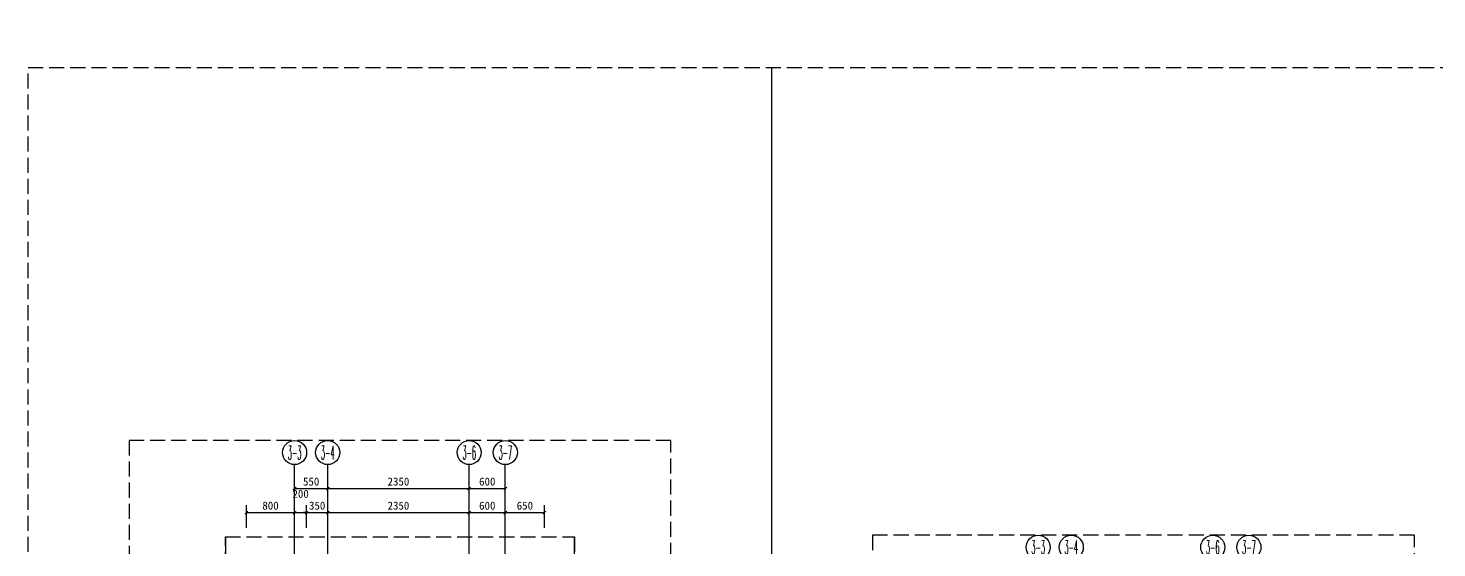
# Model space of a CAD drawing. Extents: x -10817 to 167545, y 26551 to 157048.
# Drawn here: x 63300 to 86696, y 57767 to 66404 of the extents above; entities that cross this region are included whole.
import ezdxf
from ezdxf.enums import TextEntityAlignment as Align
from ezdxf.xclip import XClip

# ---------------------------------------------------------------- set-up
doc = ezdxf.new("R2010")
doc.units = 0
doc.header["$LTSCALE"] = 1000
doc.header["$MEASUREMENT"] = 0
doc.header["$XCLIPFRAME"] = 0
doc.linetypes.add('DASH', pattern=[0.35, 0.25, -0.1])
doc.linetypes.add('DOTE', pattern=[2.42, 2, -0.2, 0.02, -0.2])
doc.layers.get('Defpoints').update_dxf_attribs({"color": 30, "linetype": 'DASH'})
for name, color, linetype in [('A-ANNO-AXIS-CIRC', 3, 'Continuous'), ('A-ANNO-AXIS-TEXT', 7, 'Continuous'), ('A-ANNO-DIMS', 3, 'Continuous'), ('A-ANNO-DOTE', 10, 'DOTE'), ('A-ANNO-SYMB', 3, 'Continuous'), ('AXIS_TEXT', 7, 'Continuous')]:
    doc.layers.add(name, color=color, linetype=linetype)
doc.styles.add('_TCH_AXIS', font='COMPLEX', dxfattribs={"bigfont": 'GBCBIG'})
doc.styles.add('_TCH_DIM_T3', font='')
doc.styles.add('COMPLEX', font='COMPLEX')
doc.styles.get('_TCH_DIM_T3').set_extended_font_data('SimSun')
doc.dimstyles.new('_TCH_ARCH&&50', dxfattribs={"dimtxt": 132.911392, "dimasz": 50, "dimexe": 125, "dimexo": 150, "dimgap": 50, "dimtad": 1, "dimdec": 0, "dimzin": 0, "dimdsep": 46, "dimtxsty": '_TCH_DIM_T3', "dimblk": 'ARCHTICK', "dimcen": 0.09, "dimclrt": 7, "dimazin": 2, "dimtfac": 1, "dimtdec": 0, "dimtix": 1, "dimtmove": 2, "dimatfit": 3, "dimfxl": 50, "dimtolj": 1, "dimtzin": 0, "dimarcsym": 0})

# ---------------------------------------------------------------- blocks, each defined once
blk = doc.blocks.new('4#楼-HZS')
at = {"layer": 'Defpoints'}
blk.add_lwpolyline([(233510.1, -33931.3), (342410.1, -33931.3), (342410.1, -91331.3), (233510.1, -91331.3)], close=True, dxfattribs=at)
blk = doc.blocks.new('3、4#楼 北侧门头剖面$0$A$C68743212')
blk.add_blockref('4#楼-HZS', (-260976, 76631, 0))
blk = doc.blocks.new('3、4#楼 北侧门头剖面')
ref = blk.add_blockref('3、4#楼 北侧门头剖面$0$A$C68743212', (4150, 3500, 0), dxfattribs=dict(xscale=-1))
XClip(ref).set_block_clipping_path([(4798.9792002077, -3500), (4798.9792002077, -399.9916608699), (4398.9875394247, 0.0083390431), (-149.727296805, 0.1031708434), (-149.727296805, -30), (0.272703195, -30), (0.272703195, -170), (-149.727296805, -170), (-149.727296805, -200), (450.272703195, -200), (450.8968260299, -800), (300.6421525169, -800), (300.6421525169, -3500), (-349.727296805, -3500), (-349.727296805, 400.1031708434), (5198.9792002077, 400.1031708434), (5198.9792002077, -3500)])
blk = doc.blocks.new('_ArchTick')
at = {"color": 0, "linetype": 'ByBlock', "const_width": 0.4}
blk.add_lwpolyline([(-0.5, -0.5), (0.5, 0.5)], dxfattribs=at)
blk = doc.blocks.new('*D1049')
at = {"layer": 'A-ANNO-DIMS', "color": 0, "lineweight": -2, "transparency": 16777216}
for p, q in [((67725, 58502), (67725, 58877)), ((67725, 58752), (68275, 58752)), ((68275, 58502), (68275, 58877))]:
    blk.add_line(p, q, dxfattribs=at)
at = {"layer": 'Defpoints', "color": 0, "transparency": 16777216}
for p in [(68275, 58752), (67725, 58352), (68275, 58352)]:
    blk.add_point(p, dxfattribs=at)
at = {"layer": 'A-ANNO-DIMS', "color": 0, "lineweight": -2, "transparency": 16777216, "xscale": 50, "yscale": 50, "zscale": 50, "rotation": 180}
blk.add_blockref('_ArchTick', (67725, 58752), dxfattribs=at)
at = {"layer": 'A-ANNO-DIMS', "color": 0, "lineweight": -2, "transparency": 16777216, "xscale": 50, "yscale": 50, "zscale": 50}
blk.add_blockref('_ArchTick', (68275, 58752), dxfattribs=at)
at = {"layer": 'A-ANNO-DIMS', "color": 7, "transparency": 16777216, "insert": (68000, 58868), "char_height": 132.9, "attachment_point": 5, "style": '_TCH_DIM_T3'}
blk.add_mtext('\\A1;550', dxfattribs=at)
blk = doc.blocks.new('*D1050')
at = {"layer": 'A-ANNO-DIMS', "color": 0, "lineweight": -2, "transparency": 16777216}
for p, q in [((68275, 58502), (68275, 58877)), ((68275, 58752), (70625, 58752)), ((70625, 58502), (70625, 58877))]:
    blk.add_line(p, q, dxfattribs=at)
at = {"layer": 'Defpoints', "color": 0, "transparency": 16777216}
for p in [(70625, 58752), (68275, 58352), (70625, 58352)]:
    blk.add_point(p, dxfattribs=at)
at = {"layer": 'A-ANNO-DIMS', "color": 0, "lineweight": -2, "transparency": 16777216, "xscale": 50, "yscale": 50, "zscale": 50, "rotation": 180}
blk.add_blockref('_ArchTick', (68275, 58752), dxfattribs=at)
at = {"layer": 'A-ANNO-DIMS', "color": 0, "lineweight": -2, "transparency": 16777216, "xscale": 50, "yscale": 50, "zscale": 50}
blk.add_blockref('_ArchTick', (70625, 58752), dxfattribs=at)
at = {"layer": 'A-ANNO-DIMS', "color": 7, "transparency": 16777216, "insert": (69450, 58868), "char_height": 132.9, "attachment_point": 5, "style": '_TCH_DIM_T3'}
blk.add_mtext('\\A1;2350', dxfattribs=at)
blk = doc.blocks.new('*D1051')
at = {"layer": 'A-ANNO-DIMS', "color": 0, "lineweight": -2, "transparency": 16777216}
for p, q in [((70625, 58502), (70625, 58877)), ((70625, 58752), (71225, 58752)), ((71225, 58502), (71225, 58877))]:
    blk.add_line(p, q, dxfattribs=at)
at = {"layer": 'Defpoints', "color": 0, "transparency": 16777216}
for p in [(71225, 58752), (70625, 58352), (71225, 58352)]:
    blk.add_point(p, dxfattribs=at)
at = {"layer": 'A-ANNO-DIMS', "color": 0, "lineweight": -2, "transparency": 16777216, "xscale": 50, "yscale": 50, "zscale": 50, "rotation": 180}
blk.add_blockref('_ArchTick', (70625, 58752), dxfattribs=at)
at = {"layer": 'A-ANNO-DIMS', "color": 0, "lineweight": -2, "transparency": 16777216, "xscale": 50, "yscale": 50, "zscale": 50}
blk.add_blockref('_ArchTick', (71225, 58752), dxfattribs=at)
at = {"layer": 'A-ANNO-DIMS', "color": 7, "transparency": 16777216, "insert": (70925, 58868), "char_height": 132.9, "attachment_point": 5, "style": '_TCH_DIM_T3'}
blk.add_mtext('\\A1;600', dxfattribs=at)
blk = doc.blocks.new('*D1052')
at = {"layer": 'A-ANNO-DIMS', "color": 0, "lineweight": -2, "transparency": 16777216}
for p, q in [((66925, 58102), (66925, 58477)), ((66925, 58352), (67725, 58352)), ((67725, 58102), (67725, 58477))]:
    blk.add_line(p, q, dxfattribs=at)
at = {"layer": 'Defpoints', "color": 0, "transparency": 16777216}
for p in [(67725, 58352), (66925, 57952), (67725, 57952)]:
    blk.add_point(p, dxfattribs=at)
at = {"layer": 'A-ANNO-DIMS', "color": 0, "lineweight": -2, "transparency": 16777216, "xscale": 50, "yscale": 50, "zscale": 50, "rotation": 180}
blk.add_blockref('_ArchTick', (66925, 58352), dxfattribs=at)
at = {"layer": 'A-ANNO-DIMS', "color": 0, "lineweight": -2, "transparency": 16777216, "xscale": 50, "yscale": 50, "zscale": 50}
blk.add_blockref('_ArchTick', (67725, 58352), dxfattribs=at)
at = {"layer": 'A-ANNO-DIMS', "color": 7, "transparency": 16777216, "insert": (67325, 58468), "char_height": 132.9, "attachment_point": 5, "style": '_TCH_DIM_T3'}
blk.add_mtext('\\A1;800', dxfattribs=at)
blk = doc.blocks.new('*D1053')
at = {"layer": 'A-ANNO-DIMS', "color": 0, "lineweight": -2, "transparency": 16777216}
for p, q in [((67725, 58102), (67725, 58477)), ((67725, 58352), (67925, 58352)), ((67925, 58102), (67925, 58477))]:
    blk.add_line(p, q, dxfattribs=at)
at = {"layer": 'Defpoints', "color": 0, "transparency": 16777216}
for p in [(67925, 58352), (67725, 57952), (67925, 57952)]:
    blk.add_point(p, dxfattribs=at)
at = {"layer": 'A-ANNO-DIMS', "color": 0, "lineweight": -2, "transparency": 16777216, "xscale": 50, "yscale": 50, "zscale": 50, "rotation": 180}
blk.add_blockref('_ArchTick', (67725, 58352), dxfattribs=at)
at = {"layer": 'A-ANNO-DIMS', "color": 0, "lineweight": -2, "transparency": 16777216, "xscale": 50, "yscale": 50, "zscale": 50}
blk.add_blockref('_ArchTick', (67925, 58352), dxfattribs=at)
at = {"layer": 'A-ANNO-DIMS', "color": 7, "transparency": 16777216, "insert": (67825, 58664), "char_height": 132.9, "attachment_point": 5, "style": '_TCH_DIM_T3'}
blk.add_mtext('\\A1;200', dxfattribs=at)
blk = doc.blocks.new('*D1054')
at = {"layer": 'A-ANNO-DIMS', "color": 0, "lineweight": -2, "transparency": 16777216}
for p, q in [((67925, 58352), (67875, 58352)), ((67925, 58102), (67925, 58477)), ((67925, 58352), (68275, 58352)), ((68275, 58102), (68275, 58477)), ((68275, 58352), (68325, 58352))]:
    blk.add_line(p, q, dxfattribs=at)
at = {"layer": 'Defpoints', "color": 0, "transparency": 16777216}
for p in [(68275, 58352), (67925, 57952), (68275, 57952)]:
    blk.add_point(p, dxfattribs=at)
at = {"layer": 'A-ANNO-DIMS', "color": 0, "lineweight": -2, "transparency": 16777216, "xscale": 50, "yscale": 50, "zscale": 50}
blk.add_blockref('_ArchTick', (67925, 58352), dxfattribs=at)
at = {"layer": 'A-ANNO-DIMS', "color": 0, "lineweight": -2, "transparency": 16777216, "xscale": 50, "yscale": 50, "zscale": 50, "rotation": 180}
blk.add_blockref('_ArchTick', (68275, 58352), dxfattribs=at)
at = {"layer": 'A-ANNO-DIMS', "color": 7, "transparency": 16777216, "insert": (68100, 58468), "char_height": 132.9, "attachment_point": 5, "style": '_TCH_DIM_T3'}
blk.add_mtext('\\A1;350', dxfattribs=at)
blk = doc.blocks.new('*D1055')
at = {"layer": 'A-ANNO-DIMS', "color": 0, "lineweight": -2, "transparency": 16777216}
for p, q in [((68275, 58102), (68275, 58477)), ((68275, 58352), (70625, 58352)), ((70625, 58102), (70625, 58477))]:
    blk.add_line(p, q, dxfattribs=at)
at = {"layer": 'Defpoints', "color": 0, "transparency": 16777216}
for p in [(70625, 58352), (68275, 57952), (70625, 57952)]:
    blk.add_point(p, dxfattribs=at)
at = {"layer": 'A-ANNO-DIMS', "color": 0, "lineweight": -2, "transparency": 16777216, "xscale": 50, "yscale": 50, "zscale": 50, "rotation": 180}
blk.add_blockref('_ArchTick', (68275, 58352), dxfattribs=at)
at = {"layer": 'A-ANNO-DIMS', "color": 0, "lineweight": -2, "transparency": 16777216, "xscale": 50, "yscale": 50, "zscale": 50}
blk.add_blockref('_ArchTick', (70625, 58352), dxfattribs=at)
at = {"layer": 'A-ANNO-DIMS', "color": 7, "transparency": 16777216, "insert": (69450, 58468), "char_height": 132.9, "attachment_point": 5, "style": '_TCH_DIM_T3'}
blk.add_mtext('\\A1;2350', dxfattribs=at)
blk = doc.blocks.new('*D1056')
at = {"layer": 'A-ANNO-DIMS', "color": 0, "lineweight": -2, "transparency": 16777216}
for p, q in [((70625, 58102), (70625, 58477)), ((70625, 58352), (71225, 58352)), ((71225, 58102), (71225, 58477))]:
    blk.add_line(p, q, dxfattribs=at)
at = {"layer": 'Defpoints', "color": 0, "transparency": 16777216}
for p in [(71225, 58352), (70625, 57952), (71225, 57952)]:
    blk.add_point(p, dxfattribs=at)
at = {"layer": 'A-ANNO-DIMS', "color": 0, "lineweight": -2, "transparency": 16777216, "xscale": 50, "yscale": 50, "zscale": 50, "rotation": 180}
blk.add_blockref('_ArchTick', (70625, 58352), dxfattribs=at)
at = {"layer": 'A-ANNO-DIMS', "color": 0, "lineweight": -2, "transparency": 16777216, "xscale": 50, "yscale": 50, "zscale": 50}
blk.add_blockref('_ArchTick', (71225, 58352), dxfattribs=at)
at = {"layer": 'A-ANNO-DIMS', "color": 7, "transparency": 16777216, "insert": (70925, 58468), "char_height": 132.9, "attachment_point": 5, "style": '_TCH_DIM_T3'}
blk.add_mtext('\\A1;600', dxfattribs=at)
blk = doc.blocks.new('*D1057')
at = {"layer": 'A-ANNO-DIMS', "color": 0, "lineweight": -2, "transparency": 16777216}
for p, q in [((71225, 58102), (71225, 58477)), ((71225, 58352), (71875, 58352)), ((71875, 58102), (71875, 58477))]:
    blk.add_line(p, q, dxfattribs=at)
at = {"layer": 'Defpoints', "color": 0, "transparency": 16777216}
for p in [(71875, 58352), (71225, 57952), (71875, 57952)]:
    blk.add_point(p, dxfattribs=at)
at = {"layer": 'A-ANNO-DIMS', "color": 0, "lineweight": -2, "transparency": 16777216, "xscale": 50, "yscale": 50, "zscale": 50, "rotation": 180}
blk.add_blockref('_ArchTick', (71225, 58352), dxfattribs=at)
at = {"layer": 'A-ANNO-DIMS', "color": 0, "lineweight": -2, "transparency": 16777216, "xscale": 50, "yscale": 50, "zscale": 50}
blk.add_blockref('_ArchTick', (71875, 58352), dxfattribs=at)
at = {"layer": 'A-ANNO-DIMS', "color": 7, "transparency": 16777216, "insert": (71550, 58468), "char_height": 132.9, "attachment_point": 5, "style": '_TCH_DIM_T3'}
blk.add_mtext('\\A1;650', dxfattribs=at)
blk = doc.blocks.new('_AXISO')
blk.add_circle((0, 0), 0.5)
at = {"layer": 'AXIS_TEXT', "style": 'COMPLEX', "width": 1.041667}
blk.add_attdef('A', text='', height=0.56, dxfattribs=at).set_placement((-0.25, -0.28), (0.25, -0.28), align=Align.FIT)

msp = doc.modelspace()

# ---------------------------------------------------------------- linework, layer by layer
msp.add_lwpolyline([(75650, 37051.2), (75650, 65751.2)])
at = {"layer": 'A-ANNO-AXIS-CIRC'}
for p, q in [((67725, 57950.8), (67725, 59150.8)), ((68275, 57950.8), (68275, 59150.8)), ((70625, 57950.8), (70625, 59150.8)), ((71225, 57950.8), (71225, 59150.8))]:
    msp.add_line(p, q, dxfattribs=at)
at = {"layer": 'A-ANNO-DOTE'}
for points in [[(67725, 49251.7), (67725, 59150.8)], [(68275, 44051.7), (68275, 59150.8)], [(70625, 44051.7), (70625, 59150.8)], [(71225, 49251.7), (71225, 59150.8)]]:
    msp.add_lwpolyline(points, dxfattribs=at)
at = {"layer": 'A-ANNO-SYMB'}
for points in [[(66575, 57950.8), (66575, 51457.5), (66680, 51419.3), (66470, 51382.2), (66575, 51345), (66575, 44851.7)], [(72375, 44851.7), (72375, 51345), (72270, 51383.2), (72480, 51420.2), (72375, 51457.5), (72375, 57950.8)]]:
    msp.add_lwpolyline(points, dxfattribs=at)
at = {"layer": 'Defpoints'}
for points in [[(63300, 65751.2), (100350, 65751.2), (100350, 37051.2), (63300, 37051.2)], [(64975, 43251.7), (73975, 43251.7), (73975, 59550.8), (64975, 59550.8)], [(66575, 57950.8), (72375, 57950.8), (72375, 44851.7), (66575, 44851.7)], [(86325, 57976.2), (77325, 57976.2), (77325, 44826.3), (86325, 44826.3)]]:
    msp.add_lwpolyline(points, close=True, dxfattribs=at)

# ---------------------------------------------------------------- block references
msp.add_blockref('3、4#楼 北侧门头剖面', (152144.9, 54006.2))
at = {"layer": 'A-ANNO-AXIS-CIRC'}
ref = msp.add_blockref('_AXISO', (67725, 59350.8), dxfattribs=dict(at, xscale=400, yscale=400, zscale=400))
ref.add_attrib('A', '3-3', dxfattribs={"layer": 'A-ANNO-AXIS-TEXT', "height": 226.27, "style": '_TCH_AXIS', "width": 0.328125}).set_placement((67611.9, 59237.6), (67838.1, 59237.6), align=Align.FIT)
ref = msp.add_blockref('_AXISO', (68275, 59350.8), dxfattribs=dict(at, xscale=400, yscale=400, zscale=400))
ref.add_attrib('A', '3-4', dxfattribs={"layer": 'A-ANNO-AXIS-TEXT', "height": 226.27, "style": '_TCH_AXIS', "width": 0.318182}).set_placement((68161.9, 59237.6), (68388.1, 59237.6), align=Align.FIT)
ref = msp.add_blockref('_AXISO', (70625, 59350.8), dxfattribs=dict(at, xscale=400, yscale=400, zscale=400))
ref.add_attrib('A', '3-6', dxfattribs={"layer": 'A-ANNO-AXIS-TEXT', "height": 226.27, "style": '_TCH_AXIS', "width": 0.323077}).set_placement((70511.9, 59237.6), (70738.1, 59237.6), align=Align.FIT)
ref = msp.add_blockref('_AXISO', (71225, 59350.8), dxfattribs=dict(at, xscale=400, yscale=400, zscale=400))
ref.add_attrib('A', '3-7', dxfattribs={"layer": 'A-ANNO-AXIS-TEXT', "height": 226.27, "style": '_TCH_AXIS', "width": 0.323077}).set_placement((71111.9, 59237.6), (71338.1, 59237.6), align=Align.FIT)
ref = msp.add_blockref('_AXISO', (80075, 57776.2), dxfattribs=dict(at, xscale=400, yscale=400, zscale=400))
ref.add_attrib('A', '3-3', dxfattribs={"layer": 'A-ANNO-AXIS-TEXT', "height": 226.27, "style": '_TCH_AXIS', "width": 0.328125}).set_placement((79961.9, 57663.1), (80188.1, 57663.1), align=Align.FIT)
ref = msp.add_blockref('_AXISO', (80625, 57776.2), dxfattribs=dict(at, xscale=400, yscale=400, zscale=400))
ref.add_attrib('A', '3-4', dxfattribs={"layer": 'A-ANNO-AXIS-TEXT', "height": 226.27, "style": '_TCH_AXIS', "width": 0.318182}).set_placement((80511.9, 57663.1), (80738.1, 57663.1), align=Align.FIT)
ref = msp.add_blockref('_AXISO', (82975, 57776.2), dxfattribs=dict(at, xscale=400, yscale=400, zscale=400))
ref.add_attrib('A', '3-6', dxfattribs={"layer": 'A-ANNO-AXIS-TEXT', "height": 226.27, "style": '_TCH_AXIS', "width": 0.323077}).set_placement((82861.9, 57663.1), (83088.1, 57663.1), align=Align.FIT)
ref = msp.add_blockref('_AXISO', (83575, 57776.2), dxfattribs=dict(at, xscale=400, yscale=400, zscale=400))
ref.add_attrib('A', '3-7', dxfattribs={"layer": 'A-ANNO-AXIS-TEXT', "height": 226.27, "style": '_TCH_AXIS', "width": 0.323077}).set_placement((83461.9, 57663.1), (83688.1, 57663.1), align=Align.FIT)

# ---------------------------------------------------------------- dimensions: what is measured, and where the dimension line sits
at = {"layer": 'A-ANNO-DIMS'}
dim = msp.add_linear_dim(base=(67925, 58351.7), p1=(67725, 57951.7), p2=(67925, 57951.7), angle=0, dimstyle='_TCH_ARCH&&50', dxfattribs=at)
dim.commit()
dim.dimension.update_dxf_attribs({"geometry": '*D1053', "text_midpoint": (67825, 58664.2), "dimtype": 129})
for p1, p2, picture, middle in [((67725, 58351.7), (68275, 58351.7), '*D1049', (68000, 58868.2)), ((68275, 58351.7), (70625, 58351.7), '*D1050', (69450, 58868.2)), ((70625, 58351.7), (71225, 58351.7), '*D1051', (70925, 58868.2)), ((66925, 57951.7), (67725, 57951.7), '*D1052', (67325, 58468.2)), ((67925, 57951.7), (68275, 57951.7), '*D1054', (68100, 58468.2)), ((68275, 57951.7), (70625, 57951.7), '*D1055', (69450, 58468.2)), ((70625, 57951.7), (71225, 57951.7), '*D1056', (70925, 58468.2)), ((71225, 57951.7), (71875, 57951.7), '*D1057', (71550, 58468.2))]:
    dim = msp.add_aligned_dim(p1=p1, p2=p2, distance=400, dimstyle='_TCH_ARCH&&50', dxfattribs=at)
    dim.commit()
    dim.dimension.update_dxf_attribs({"geometry": picture, "text_midpoint": middle})

doc.saveas('drawing.dxf')
